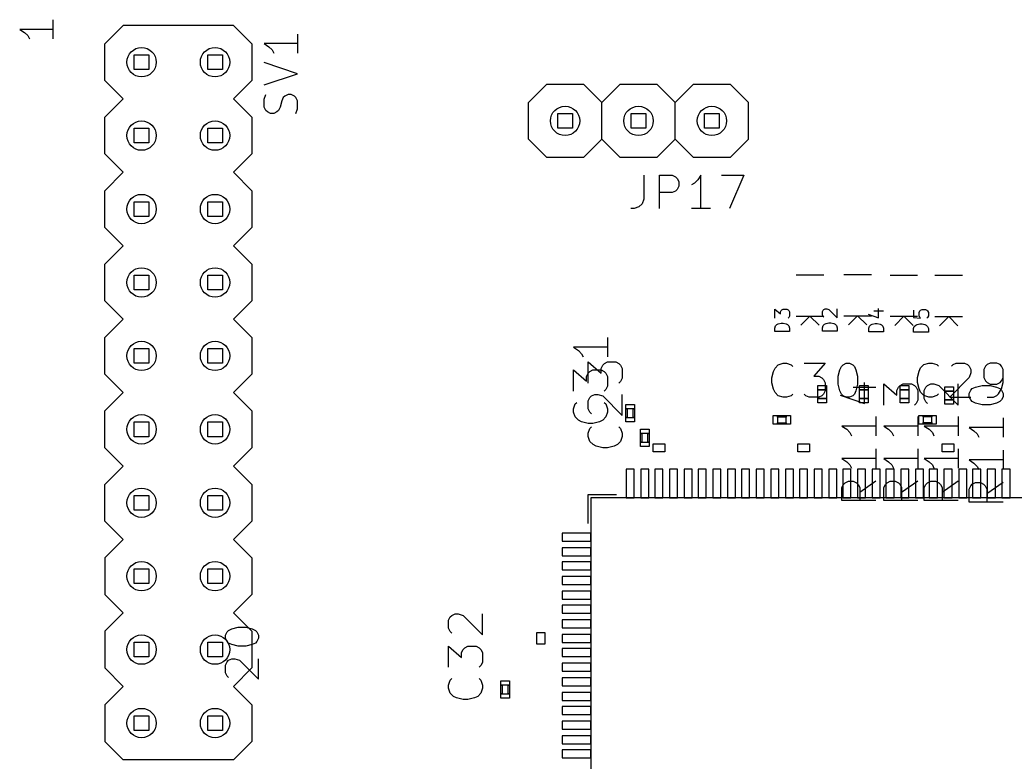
# Model space of a CAD drawing. Header units: millimetres. Extents: x -1 to 260, y -56 to 300.
# Drawn here: x 44.55 to 78.98, y 103.2 to 128.87 of the extents above; entities that cross this region are included whole.
import ezdxf

# ---------------------------------------------------------------- set-up
doc = ezdxf.new("R2010")
doc.units = ezdxf.units.MM
for name, color, linetype, true_color in [('Edge.Cuts', 254, 'CONTINUOUS', 0xd0d2cd), ('F.Fab', 9, 'CONTINUOUS', 0xafafaf), ('F.Silkscreen', 41, 'CONTINUOUS', 0xf2eda1)]:
    doc.layers.add(name, color=color, linetype=linetype, true_color=true_color)

msp = doc.modelspace()

# ---------------------------------------------------------------- linework, layer by layer
at = {"layer": 'Edge.Cuts'}
for centre in [(48.76, 127.41), (51.3, 127.41), (63.41, 125.38), (65.95, 125.38), (68.49, 125.38), (48.76, 124.87), (51.3, 124.87), (48.76, 122.33), (51.3, 122.33), (48.76, 119.79), (51.3, 119.79), (48.76, 117.25), (51.3, 117.25), (48.76, 114.71), (51.3, 114.71), (48.76, 112.17), (51.3, 112.17), (48.76, 109.63), (51.3, 109.63), (48.76, 107.09), (51.3, 107.09), (48.76, 104.55), (51.3, 104.55)]:
    msp.add_circle(centre, 0.508, dxfattribs=at)
at = {"layer": 'F.Fab', "linetype": 'CONTINUOUS'}
for p, q in [((48.506, 127.156), (48.506, 127.664)), ((48.506, 127.664), (49.014, 127.664)), ((49.014, 127.664), (49.014, 127.156)), ((51.046, 127.156), (51.046, 127.664)), ((51.046, 127.664), (51.554, 127.664)), ((51.554, 127.664), (51.554, 127.156)), ((49.014, 127.156), (48.506, 127.156)), ((51.554, 127.156), (51.046, 127.156)), ((63.156, 125.126), (63.156, 125.634)), ((63.156, 125.634), (63.664, 125.634)), ((63.664, 125.634), (63.664, 125.126)), ((65.696, 125.126), (65.696, 125.634)), ((65.696, 125.634), (66.204, 125.634)), ((66.204, 125.634), (66.204, 125.126)), ((68.236, 125.126), (68.236, 125.634)), ((68.236, 125.634), (68.744, 125.634)), ((68.744, 125.634), (68.744, 125.126)), ((48.506, 124.616), (48.506, 125.124)), ((48.506, 125.124), (49.014, 125.124)), ((49.014, 125.124), (49.014, 124.616)), ((51.046, 124.616), (51.046, 125.124)), ((51.046, 125.124), (51.554, 125.124)), ((51.554, 125.124), (51.554, 124.616)), ((63.664, 125.126), (63.156, 125.126)), ((66.204, 125.126), (65.696, 125.126)), ((68.744, 125.126), (68.236, 125.126)), ((49.014, 124.616), (48.506, 124.616)), ((51.554, 124.616), (51.046, 124.616)), ((48.506, 122.076), (48.506, 122.584)), ((48.506, 122.584), (49.014, 122.584)), ((49.014, 122.584), (49.014, 122.076)), ((51.046, 122.076), (51.046, 122.584)), ((51.046, 122.584), (51.554, 122.584)), ((51.554, 122.584), (51.554, 122.076)), ((49.014, 122.076), (48.506, 122.076)), ((51.554, 122.076), (51.046, 122.076)), ((48.506, 119.536), (48.506, 120.044)), ((48.506, 120.044), (49.014, 120.044)), ((49.014, 120.044), (49.014, 119.536)), ((51.046, 119.536), (51.046, 120.044)), ((51.046, 120.044), (51.554, 120.044)), ((51.554, 120.044), (51.554, 119.536)), ((49.014, 119.536), (48.506, 119.536)), ((51.554, 119.536), (51.046, 119.536)), ((71.40375, 118.62875), (71.88, 118.62875)), ((71.88, 118.62875), (71.5625, 118.31125)), ((71.88, 118.62875), (72.1975, 118.31125)), ((71.88, 118.62875), (72.35625, 118.62875)), ((73.05375, 118.63875), (73.53, 118.63875)), ((73.53, 118.63875), (73.2125, 118.32125)), ((73.53, 118.63875), (73.8475, 118.32125)), ((73.53, 118.63875), (74.00625, 118.63875)), ((74.65375, 118.61875), (75.13, 118.61875)), ((75.13, 118.61875), (74.8125, 118.30125)), ((75.13, 118.61875), (75.4475, 118.30125)), ((75.13, 118.61875), (75.60625, 118.61875)), ((76.20375, 118.60875), (76.68, 118.60875)), ((76.68, 118.60875), (76.3625, 118.29125)), ((76.68, 118.60875), (76.9975, 118.29125)), ((76.68, 118.60875), (77.15625, 118.60875)), ((48.506, 116.996), (48.506, 117.504)), ((48.506, 117.504), (49.014, 117.504)), ((49.014, 117.504), (49.014, 116.996)), ((51.046, 116.996), (51.046, 117.504)), ((51.046, 117.504), (51.554, 117.504)), ((51.554, 117.504), (51.554, 116.996)), ((49.014, 116.996), (48.506, 116.996)), ((51.554, 116.996), (51.046, 116.996)), ((72.15, 116.08), (72.15, 116.23)), ((72.15, 116.23), (72.45, 116.23)), ((72.45, 116.08), (72.15, 116.08)), ((72.45, 116.23), (72.45, 116.08)), ((73.6, 116.08), (73.6, 116.23)), ((73.6, 116.23), (73.9, 116.23)), ((73.9, 116.08), (73.6, 116.08)), ((73.9, 116.23), (73.9, 116.08)), ((75, 116.08), (75, 116.23)), ((75, 116.23), (75.3, 116.23)), ((75.3, 116.08), (75, 116.08)), ((75.3, 116.23), (75.3, 116.08)), ((76.55, 116.03), (76.55, 116.18)), ((76.55, 116.18), (76.85, 116.18)), ((76.85, 116.03), (76.55, 116.03)), ((76.85, 116.18), (76.85, 116.03)), ((72.15, 115.63), (72.15, 115.78)), ((72.15, 115.78), (72.45, 115.78)), ((72.45, 115.78), (72.45, 115.63)), ((73.6, 115.63), (73.6, 115.78)), ((73.6, 115.78), (73.9, 115.78)), ((73.9, 115.78), (73.9, 115.63)), ((75, 115.63), (75, 115.78)), ((75, 115.78), (75.3, 115.78)), ((75.3, 115.78), (75.3, 115.63)), ((76.55, 115.58), (76.55, 115.73)), ((76.55, 115.73), (76.85, 115.73)), ((76.85, 115.73), (76.85, 115.58)), ((65.513265, 115.414737), (65.513265, 115.564737)), ((65.513265, 115.564737), (65.813265, 115.564737)), ((65.513265, 115.114737), (65.513265, 115.414737)), ((65.513265, 115.414737), (65.563265, 115.414737)), ((65.813265, 115.414737), (65.513265, 115.414737)), ((65.563265, 115.414737), (65.563265, 115.114737)), ((65.763265, 115.114737), (65.763265, 115.414737)), ((65.763265, 115.414737), (65.813265, 115.414737)), ((65.813265, 115.564737), (65.813265, 115.414737)), ((65.813265, 115.414737), (65.813265, 115.114737)), ((72.45, 115.63), (72.15, 115.63)), ((73.9, 115.63), (73.6, 115.63)), ((75.3, 115.63), (75, 115.63)), ((76.85, 115.58), (76.55, 115.58)), ((65.563265, 115.114737), (65.513265, 115.114737)), ((65.513265, 114.964737), (65.513265, 115.114737)), ((65.513265, 115.114737), (65.813265, 115.114737)), ((65.813265, 115.114737), (65.763265, 115.114737)), ((65.813265, 115.114737), (65.813265, 114.964737)), ((70.609368, 114.884618), (70.609368, 115.184618)), ((70.609368, 115.184618), (70.759368, 115.184618)), ((70.759368, 115.184618), (70.759368, 114.884618)), ((70.759368, 115.134618), (70.759368, 115.184618)), ((70.759368, 115.184618), (71.059368, 115.184618)), ((71.059368, 115.134618), (70.759368, 115.134618)), ((71.059368, 115.184618), (71.059368, 115.134618)), ((71.059368, 114.884618), (71.059368, 115.184618)), ((71.059368, 115.184618), (71.209368, 115.184618)), ((71.209368, 115.184618), (71.209368, 114.884618)), ((75.648571, 114.892812), (75.648571, 115.192812)), ((75.648571, 115.192812), (75.798571, 115.192812)), ((75.798571, 115.192812), (75.798571, 114.892812)), ((75.798571, 115.142812), (75.798571, 115.192812)), ((75.798571, 115.192812), (76.098571, 115.192812)), ((76.098571, 115.142812), (75.798571, 115.142812)), ((76.098571, 115.192812), (76.098571, 115.142812)), ((76.098571, 114.892812), (76.098571, 115.192812)), ((76.098571, 115.192812), (76.248571, 115.192812)), ((76.248571, 115.192812), (76.248571, 114.892812)), ((48.506, 114.456), (48.506, 114.964)), ((48.506, 114.964), (49.014, 114.964)), ((49.014, 114.964), (49.014, 114.456)), ((51.046, 114.456), (51.046, 114.964)), ((51.046, 114.964), (51.554, 114.964)), ((51.554, 114.964), (51.554, 114.456)), ((65.813265, 114.964737), (65.513265, 114.964737)), ((66.02, 114.57), (66.02, 114.72)), ((66.02, 114.72), (66.32, 114.72)), ((66.32, 114.72), (66.32, 114.57)), ((70.759368, 114.884618), (70.609368, 114.884618)), ((70.759368, 114.884618), (70.759368, 114.934618)), ((70.759368, 114.934618), (71.059368, 114.934618)), ((71.059368, 114.884618), (70.759368, 114.884618)), ((71.059368, 114.934618), (71.059368, 114.884618)), ((71.209368, 114.884618), (71.059368, 114.884618)), ((75.798571, 114.892812), (75.648571, 114.892812)), ((75.798571, 114.892812), (75.798571, 114.942812)), ((75.798571, 114.942812), (76.098571, 114.942812)), ((76.098571, 114.892812), (75.798571, 114.892812)), ((76.098571, 114.942812), (76.098571, 114.892812)), ((76.248571, 114.892812), (76.098571, 114.892812)), ((49.014, 114.456), (48.506, 114.456)), ((51.554, 114.456), (51.046, 114.456)), ((66.02, 114.27), (66.02, 114.57)), ((66.02, 114.57), (66.07, 114.57)), ((66.32, 114.57), (66.02, 114.57)), ((66.07, 114.57), (66.07, 114.27)), ((66.27, 114.27), (66.27, 114.57)), ((66.27, 114.57), (66.32, 114.57)), ((66.32, 114.57), (66.32, 114.27)), ((66.07, 114.27), (66.02, 114.27)), ((66.02, 114.12), (66.02, 114.27)), ((66.02, 114.27), (66.32, 114.27)), ((66.32, 114.12), (66.02, 114.12)), ((66.32, 114.27), (66.27, 114.27)), ((66.32, 114.27), (66.32, 114.12)), ((65.52, 113.3298), (65.52, 112.3392)), ((65.7994, 113.3298), (65.52, 113.3298)), ((65.7994, 112.3392), (65.7994, 113.3298)), ((66.028, 113.3298), (66.028, 112.3392)), ((66.3074, 113.3298), (66.028, 113.3298)), ((66.3074, 112.3392), (66.3074, 113.3298)), ((66.5106, 113.3298), (66.5106, 112.3392)), ((66.79, 113.3298), (66.5106, 113.3298)), ((66.79, 112.3392), (66.79, 113.3298)), ((67.0186, 113.3298), (67.0186, 112.3392)), ((67.298, 113.3298), (67.0186, 113.3298)), ((67.298, 112.3392), (67.298, 113.3298)), ((67.5266, 113.3298), (67.5266, 112.3392)), ((67.806, 113.3298), (67.5266, 113.3298)), ((67.806, 112.3392), (67.806, 113.3298)), ((68.0092, 113.3298), (68.0092, 112.3392)), ((68.2886, 113.3298), (68.0092, 113.3298)), ((68.2886, 112.3392), (68.2886, 113.3298)), ((68.5172, 113.3298), (68.5172, 112.3392)), ((68.7966, 113.3298), (68.5172, 113.3298)), ((68.7966, 112.3392), (68.7966, 113.3298)), ((69.0252, 113.3298), (69.0252, 112.3392)), ((69.3046, 113.3298), (69.0252, 113.3298)), ((69.3046, 112.3392), (69.3046, 113.3298)), ((69.5078, 113.3298), (69.5078, 112.3392)), ((69.7872, 113.3298), (69.5078, 113.3298)), ((69.7872, 112.3392), (69.7872, 113.3298)), ((70.0158, 113.3298), (70.0158, 112.3392)), ((70.2952, 113.3298), (70.0158, 113.3298)), ((70.2952, 112.3392), (70.2952, 113.3298)), ((70.5238, 113.3298), (70.5238, 112.3392)), ((70.8032, 113.3298), (70.5238, 113.3298)), ((70.8032, 112.3392), (70.8032, 113.3298)), ((71.0318, 113.3298), (71.0318, 112.3392)), ((71.3112, 113.3298), (71.0318, 113.3298)), ((71.3112, 112.3392), (71.3112, 113.3298)), ((71.5144, 113.3298), (71.5144, 112.3392)), ((71.7938, 113.3298), (71.5144, 113.3298)), ((71.7938, 112.3392), (71.7938, 113.3298)), ((72.0224, 113.3298), (72.0224, 112.3392)), ((72.3018, 113.3298), (72.0224, 113.3298)), ((72.3018, 112.3392), (72.3018, 113.3298)), ((72.5304, 113.3298), (72.5304, 112.3392)), ((72.8098, 113.3298), (72.5304, 113.3298)), ((72.8098, 112.3392), (72.8098, 113.3298)), ((73.013, 113.3298), (73.013, 112.3392)), ((73.2924, 113.3298), (73.013, 113.3298)), ((73.2924, 112.3392), (73.2924, 113.3298)), ((73.521, 113.3298), (73.521, 112.3392)), ((73.8004, 113.3298), (73.521, 113.3298)), ((73.8004, 112.3392), (73.8004, 113.3298)), ((74.029, 113.3298), (74.029, 112.3392)), ((74.3084, 113.3298), (74.029, 113.3298)), ((74.3084, 112.3392), (74.3084, 113.3298)), ((74.5116, 113.3298), (74.5116, 112.3392)), ((74.791, 113.3298), (74.5116, 113.3298)), ((74.791, 112.3392), (74.791, 113.3298)), ((75.0196, 113.3298), (75.0196, 112.3392)), ((75.299, 113.3298), (75.0196, 113.3298)), ((75.299, 112.3392), (75.299, 113.3298)), ((75.5276, 113.3298), (75.5276, 112.3392)), ((75.807, 113.3298), (75.5276, 113.3298)), ((75.807, 112.3392), (75.807, 113.3298)), ((76.0102, 113.3298), (76.0102, 112.3392)), ((76.2896, 113.3298), (76.0102, 113.3298)), ((76.2896, 112.3392), (76.2896, 113.3298)), ((76.5182, 113.3298), (76.5182, 112.3392)), ((76.7976, 113.3298), (76.5182, 113.3298)), ((76.7976, 112.3392), (76.7976, 113.3298)), ((77.0262, 113.3298), (77.0262, 112.3392)), ((77.3056, 113.3298), (77.0262, 113.3298)), ((77.3056, 112.3392), (77.3056, 113.3298)), ((77.5088, 113.3298), (77.5088, 112.3392)), ((77.7882, 113.3298), (77.5088, 113.3298)), ((77.7882, 112.3392), (77.7882, 113.3298)), ((78.0168, 113.3298), (78.0168, 112.3392)), ((78.2962, 113.3298), (78.0168, 113.3298)), ((78.2962, 112.3392), (78.2962, 113.3298)), ((78.5248, 113.3298), (78.5248, 112.3392)), ((78.8042, 113.3298), (78.5248, 113.3298)), ((78.8042, 112.3392), (78.8042, 113.3298)), ((48.506, 111.916), (48.506, 112.424)), ((48.506, 112.424), (49.014, 112.424)), ((49.014, 112.424), (49.014, 111.916)), ((51.046, 111.916), (51.046, 112.424)), ((51.046, 112.424), (51.554, 112.424)), ((51.554, 112.424), (51.554, 111.916)), ((64.3008, 112.3392), (64.3008, 92.1208)), ((84.5192, 112.3392), (64.3008, 112.3392)), ((65.52, 112.3392), (65.7994, 112.3392)), ((66.028, 112.3392), (66.3074, 112.3392)), ((66.5106, 112.3392), (66.79, 112.3392)), ((67.0186, 112.3392), (67.298, 112.3392)), ((67.5266, 112.3392), (67.806, 112.3392)), ((68.0092, 112.3392), (68.2886, 112.3392)), ((68.5172, 112.3392), (68.7966, 112.3392)), ((69.0252, 112.3392), (69.3046, 112.3392)), ((69.5078, 112.3392), (69.7872, 112.3392)), ((70.0158, 112.3392), (70.2952, 112.3392)), ((70.5238, 112.3392), (70.8032, 112.3392)), ((71.0318, 112.3392), (71.3112, 112.3392)), ((71.5144, 112.3392), (71.7938, 112.3392)), ((72.0224, 112.3392), (72.3018, 112.3392)), ((72.5304, 112.3392), (72.8098, 112.3392)), ((73.013, 112.3392), (73.2924, 112.3392)), ((73.521, 112.3392), (73.8004, 112.3392)), ((74.029, 112.3392), (74.3084, 112.3392)), ((74.5116, 112.3392), (74.791, 112.3392)), ((75.0196, 112.3392), (75.299, 112.3392)), ((75.5276, 112.3392), (75.807, 112.3392)), ((76.0102, 112.3392), (76.2896, 112.3392)), ((76.5182, 112.3392), (76.7976, 112.3392)), ((77.0262, 112.3392), (77.3056, 112.3392)), ((77.5088, 112.3392), (77.7882, 112.3392)), ((78.0168, 112.3392), (78.2962, 112.3392)), ((78.5248, 112.3392), (78.8042, 112.3392)), ((49.014, 111.916), (48.506, 111.916)), ((51.554, 111.916), (51.046, 111.916)), ((63.3102, 111.12), (63.3102, 110.8406)), ((64.3008, 111.12), (63.3102, 111.12)), ((64.3008, 110.8406), (64.3008, 111.12)), ((63.3102, 110.8406), (64.3008, 110.8406)), ((63.3102, 110.612), (63.3102, 110.3326)), ((64.3008, 110.612), (63.3102, 110.612)), ((64.3008, 110.3326), (64.3008, 110.612)), ((63.3102, 110.3326), (64.3008, 110.3326)), ((48.506, 109.376), (48.506, 109.884)), ((48.506, 109.884), (49.014, 109.884)), ((49.014, 109.884), (49.014, 109.376)), ((51.046, 109.376), (51.046, 109.884)), ((51.046, 109.884), (51.554, 109.884)), ((51.554, 109.884), (51.554, 109.376)), ((63.3102, 110.1294), (63.3102, 109.85)), ((64.3008, 110.1294), (63.3102, 110.1294)), ((63.3102, 109.85), (64.3008, 109.85)), ((64.3008, 109.85), (64.3008, 110.1294)), ((63.3102, 109.6214), (63.3102, 109.342)), ((64.3008, 109.6214), (63.3102, 109.6214)), ((64.3008, 109.342), (64.3008, 109.6214)), ((49.014, 109.376), (48.506, 109.376)), ((51.554, 109.376), (51.046, 109.376)), ((63.3102, 109.342), (64.3008, 109.342)), ((63.3102, 109.1134), (63.3102, 108.834)), ((64.3008, 109.1134), (63.3102, 109.1134)), ((63.3102, 108.834), (64.3008, 108.834)), ((64.3008, 108.834), (64.3008, 109.1134)), ((63.3102, 108.6308), (63.3102, 108.3514)), ((64.3008, 108.6308), (63.3102, 108.6308)), ((64.3008, 108.3514), (64.3008, 108.6308)), ((63.3102, 108.3514), (64.3008, 108.3514)), ((63.3102, 108.1228), (63.3102, 107.8434)), ((64.3008, 108.1228), (63.3102, 108.1228)), ((64.3008, 107.8434), (64.3008, 108.1228)), ((63.3102, 107.8434), (64.3008, 107.8434)), ((63.3102, 107.6148), (63.3102, 107.3354)), ((64.3008, 107.6148), (63.3102, 107.6148)), ((64.3008, 107.3354), (64.3008, 107.6148)), ((48.506, 106.836), (48.506, 107.344)), ((48.506, 107.344), (49.014, 107.344)), ((49.014, 107.344), (49.014, 106.836)), ((51.046, 106.836), (51.046, 107.344)), ((51.046, 107.344), (51.554, 107.344)), ((51.554, 107.344), (51.554, 106.836)), ((63.3102, 107.3354), (64.3008, 107.3354)), ((63.3102, 107.1322), (63.3102, 106.8528)), ((64.3008, 107.1322), (63.3102, 107.1322)), ((64.3008, 106.8528), (64.3008, 107.1322)), ((49.014, 106.836), (48.506, 106.836)), ((51.554, 106.836), (51.046, 106.836)), ((63.3102, 106.8528), (64.3008, 106.8528)), ((63.3102, 106.6242), (63.3102, 106.3448)), ((64.3008, 106.6242), (63.3102, 106.6242)), ((64.3008, 106.3448), (64.3008, 106.6242)), ((63.3102, 106.3448), (64.3008, 106.3448)), ((63.3102, 106.1162), (63.3102, 105.8368)), ((64.3008, 106.1162), (63.3102, 106.1162)), ((64.3008, 105.8368), (64.3008, 106.1162)), ((61.188821, 105.861028), (61.188821, 106.011028)), ((61.188821, 106.011028), (61.488821, 106.011028)), ((61.188821, 105.561028), (61.188821, 105.861028)), ((61.188821, 105.861028), (61.238821, 105.861028)), ((61.488821, 105.861028), (61.188821, 105.861028)), ((61.238821, 105.861028), (61.238821, 105.561028)), ((61.438821, 105.561028), (61.438821, 105.861028)), ((61.438821, 105.861028), (61.488821, 105.861028)), ((61.488821, 106.011028), (61.488821, 105.861028)), ((61.488821, 105.861028), (61.488821, 105.561028)), ((63.3102, 105.8368), (64.3008, 105.8368)), ((61.238821, 105.561028), (61.188821, 105.561028)), ((61.188821, 105.411028), (61.188821, 105.561028)), ((61.188821, 105.561028), (61.488821, 105.561028)), ((61.488821, 105.411028), (61.188821, 105.411028)), ((61.488821, 105.561028), (61.438821, 105.561028)), ((61.488821, 105.561028), (61.488821, 105.411028)), ((63.3102, 105.6082), (63.3102, 105.3288)), ((64.3008, 105.6082), (63.3102, 105.6082)), ((64.3008, 105.3288), (64.3008, 105.6082)), ((63.3102, 105.3288), (64.3008, 105.3288)), ((63.3102, 105.1256), (63.3102, 104.8462)), ((64.3008, 105.1256), (63.3102, 105.1256)), ((64.3008, 104.8462), (64.3008, 105.1256)), ((48.506, 104.296), (48.506, 104.804)), ((48.506, 104.804), (49.014, 104.804)), ((49.014, 104.804), (49.014, 104.296)), ((51.046, 104.296), (51.046, 104.804)), ((51.046, 104.804), (51.554, 104.804)), ((51.554, 104.804), (51.554, 104.296)), ((63.3102, 104.8462), (64.3008, 104.8462)), ((63.3102, 104.6176), (63.3102, 104.3382)), ((64.3008, 104.6176), (63.3102, 104.6176)), ((63.3102, 104.3382), (64.3008, 104.3382)), ((64.3008, 104.3382), (64.3008, 104.6176)), ((49.014, 104.296), (48.506, 104.296)), ((51.554, 104.296), (51.046, 104.296)), ((63.3102, 104.1096), (63.3102, 103.8302)), ((64.3008, 104.1096), (63.3102, 104.1096)), ((64.3008, 103.8302), (64.3008, 104.1096)), ((63.3102, 103.8302), (64.3008, 103.8302)), ((63.3102, 103.627), (63.3102, 103.3476)), ((64.3008, 103.627), (63.3102, 103.627)), ((63.3102, 103.3476), (64.3008, 103.3476)), ((64.3008, 103.3476), (64.3008, 103.627))]:
    msp.add_line(p, q, dxfattribs=at)
at = {"layer": 'F.Fab'}
for centre in [(48.76, 127.41), (51.3, 127.41), (63.41, 125.38), (65.95, 125.38), (68.49, 125.38), (48.76, 124.87), (51.3, 124.87), (48.76, 122.33), (51.3, 122.33), (48.76, 119.79), (51.3, 119.79), (48.76, 117.25), (51.3, 117.25), (48.76, 114.71), (51.3, 114.71), (48.76, 112.17), (51.3, 112.17), (48.76, 109.63), (51.3, 109.63), (48.76, 107.09), (51.3, 107.09), (48.76, 104.55), (51.3, 104.55)]:
    msp.add_circle(centre, 0.508, dxfattribs=at)
at = {"layer": 'F.Silkscreen', "linetype": 'CONTINUOUS'}
for p, q in [((45.692514, 128.872409), (45.692514, 128.219266)), ((45.692514, 128.545837), (44.549514, 128.545837)), ((44.549514, 128.545837), (44.7128, 128.43698)), ((44.7128, 128.43698), (44.821657, 128.328123)), ((48.125, 128.68), (47.49, 128.045)), ((51.935, 128.68), (48.125, 128.68)), ((52.57, 128.045), (51.935, 128.68)), ((44.821657, 128.328123), (44.876086, 128.219266)), ((54.155789, 128.384669), (54.155789, 127.724269)), ((47.49, 126.775), (47.49, 128.045)), ((52.57, 128.045), (52.57, 126.775)), ((54.155789, 128.054469), (53.000089, 128.054469)), ((53.000089, 128.054469), (53.165189, 127.944402)), ((53.165189, 127.944402), (53.275256, 127.834336)), ((53.275256, 127.834336), (53.330289, 127.724269)), ((54.155789, 127.008836), (53.000089, 127.394069)), ((48.125, 126.14), (47.49, 126.775)), ((52.57, 126.775), (51.935, 126.14)), ((53.000089, 126.623602), (54.155789, 127.008836)), ((62.14, 126.015), (62.775, 126.65)), ((62.775, 126.65), (64.045, 126.65)), ((64.045, 126.65), (64.68, 126.015)), ((64.68, 126.015), (65.315, 126.65)), ((65.315, 126.65), (66.585, 126.65)), ((66.585, 126.65), (67.22, 126.015)), ((67.22, 126.015), (67.855, 126.65)), ((67.855, 126.65), (69.125, 126.65)), ((69.76, 126.015), (69.125, 126.65)), ((47.49, 125.505), (48.125, 126.14)), ((51.935, 126.14), (52.57, 125.505)), ((53.000089, 126.128302), (53.055122, 126.293402)), ((53.000089, 125.853135), (53.000089, 126.128302)), ((53.605456, 126.073269), (53.550422, 125.853135)), ((53.660489, 126.183335), (53.605456, 126.073269)), ((53.715522, 126.238369), (53.660489, 126.183335)), ((53.825589, 126.293402), (53.715522, 126.238369)), ((53.935656, 126.293402), (53.825589, 126.293402)), ((54.045722, 126.238369), (53.935656, 126.293402)), ((54.100756, 126.183335), (54.045722, 126.238369)), ((54.155789, 126.073269), (54.100756, 126.183335)), ((54.155789, 125.798102), (54.155789, 126.073269)), ((62.14, 124.745), (62.14, 126.015)), ((64.68, 124.745), (64.68, 126.015)), ((67.22, 124.745), (67.22, 126.015)), ((69.76, 124.745), (69.76, 126.015)), ((53.055122, 125.743069), (53.000089, 125.853135)), ((53.110156, 125.688035), (53.055122, 125.743069)), ((53.220222, 125.633002), (53.110156, 125.688035)), ((53.440356, 125.688035), (53.330289, 125.633002)), ((53.495389, 125.743069), (53.440356, 125.688035)), ((53.550422, 125.853135), (53.495389, 125.743069)), ((54.100756, 125.633002), (54.155789, 125.798102)), ((47.49, 124.235), (47.49, 125.505)), ((52.57, 125.505), (52.57, 124.235)), ((53.330289, 125.633002), (53.220222, 125.633002)), ((62.775, 124.11), (62.14, 124.745)), ((64.68, 124.745), (64.045, 124.11)), ((65.315, 124.11), (64.68, 124.745)), ((67.22, 124.745), (66.585, 124.11)), ((67.855, 124.11), (67.22, 124.745)), ((69.125, 124.11), (69.76, 124.745)), ((48.125, 123.6), (47.49, 124.235)), ((52.57, 124.235), (51.935, 123.6)), ((64.045, 124.11), (62.775, 124.11)), ((66.585, 124.11), (65.315, 124.11)), ((69.125, 124.11), (67.855, 124.11)), ((47.49, 122.965), (48.125, 123.6)), ((51.935, 123.6), (52.57, 122.965)), ((66.128802, 123.50211), (66.128802, 122.67661)), ((66.679135, 122.34641), (66.679135, 123.50211)), ((66.679135, 123.50211), (67.119402, 123.50211)), ((67.119402, 123.50211), (67.229469, 123.447077)), ((67.229469, 123.447077), (67.284502, 123.392044)), ((67.284502, 123.392044), (67.339535, 123.281977)), ((67.339535, 123.281977), (67.339535, 123.116877)), ((67.999935, 123.33701), (67.889869, 123.226944)), ((68.110002, 123.50211), (67.999935, 123.33701)), ((68.110002, 122.34641), (68.110002, 123.50211)), ((68.825436, 123.50211), (69.595902, 123.50211)), ((69.595902, 123.50211), (69.100602, 122.34641)), ((47.49, 121.695), (47.49, 122.965)), ((52.57, 122.965), (52.57, 121.695)), ((67.229469, 122.951777), (67.119402, 122.896744)), ((67.284502, 123.00681), (67.229469, 122.951777)), ((67.339535, 123.116877), (67.284502, 123.00681)), ((67.889869, 123.226944), (67.779802, 123.17191)), ((66.128802, 122.67661), (66.073769, 122.51151)), ((67.119402, 122.896744), (66.679135, 122.896744)), ((65.798602, 122.34641), (65.688536, 122.34641)), ((65.963702, 122.401444), (65.798602, 122.34641)), ((66.073769, 122.51151), (65.963702, 122.401444)), ((68.440202, 122.34641), (67.779802, 122.34641)), ((48.125, 121.06), (47.49, 121.695)), ((52.57, 121.695), (51.935, 121.06)), ((48.125, 121.06), (47.49, 120.425)), ((52.57, 120.425), (51.935, 121.06)), ((47.49, 119.155), (47.49, 120.425)), ((52.57, 120.425), (52.57, 119.155)), ((71.40375, 120.0575), (72.35625, 120.0575)), ((73.05375, 120.0675), (74.00625, 120.0675)), ((74.65375, 120.0475), (75.60625, 120.0475)), ((76.20375, 120.0375), (77.15625, 120.0375)), ((48.125, 118.52), (47.49, 119.155)), ((52.57, 119.155), (51.935, 118.52)), ((70.665198, 118.555344), (70.665198, 118.872336)), ((70.665198, 118.872336), (70.86027, 118.701648)), ((70.86027, 118.7748), (70.884654, 118.823568)), ((70.884654, 118.823568), (70.909038, 118.847952)), ((70.909038, 118.847952), (70.957806, 118.872336)), ((70.957806, 118.872336), (71.079726, 118.872336)), ((71.079726, 118.872336), (71.128494, 118.847952)), ((71.128494, 118.847952), (71.152878, 118.823568)), ((71.152878, 118.823568), (71.177262, 118.7748)), ((72.315198, 118.7848), (72.339582, 118.833568)), ((72.315198, 118.66288), (72.315198, 118.7848)), ((72.339582, 118.833568), (72.363966, 118.857952)), ((72.363966, 118.857952), (72.412734, 118.882336)), ((72.412734, 118.882336), (72.461502, 118.882336)), ((72.461502, 118.882336), (72.534654, 118.857952)), ((72.534654, 118.857952), (72.827262, 118.565344)), ((72.827262, 118.565344), (72.827262, 118.882336)), ((74.085886, 118.813568), (74.427262, 118.813568)), ((74.256574, 118.569728), (74.256574, 118.88672)), ((75.465198, 118.827952), (75.465198, 118.584112)), ((75.66027, 118.7548), (75.684654, 118.803568)), ((75.684654, 118.803568), (75.709038, 118.827952)), ((75.709038, 118.827952), (75.757806, 118.852336)), ((75.757806, 118.852336), (75.879726, 118.852336)), ((75.879726, 118.852336), (75.928494, 118.827952)), ((75.928494, 118.827952), (75.952878, 118.803568)), ((75.952878, 118.803568), (75.977262, 118.7548)), ((47.49, 117.885), (48.125, 118.52)), ((51.935, 118.52), (52.57, 117.885)), ((70.86027, 118.701648), (70.86027, 118.7748)), ((71.152878, 118.579728), (71.128494, 118.555344)), ((71.177262, 118.628496), (71.152878, 118.579728)), ((71.177262, 118.7748), (71.177262, 118.628496)), ((72.339582, 118.614112), (72.315198, 118.66288)), ((72.363966, 118.589728), (72.339582, 118.614112)), ((73.890814, 118.691648), (74.256574, 118.569728)), ((75.465198, 118.584112), (75.709038, 118.559728)), ((75.66027, 118.63288), (75.66027, 118.7548)), ((75.684654, 118.584112), (75.66027, 118.63288)), ((75.709038, 118.559728), (75.684654, 118.584112)), ((75.952878, 118.584112), (75.928494, 118.559728)), ((75.977262, 118.63288), (75.952878, 118.584112)), ((75.977262, 118.7548), (75.977262, 118.63288)), ((70.665198, 118.213968), (70.689582, 118.28712)), ((70.665198, 118.092048), (70.665198, 118.213968)), ((71.177262, 118.092048), (70.665198, 118.092048)), ((70.689582, 118.28712), (70.73835, 118.335888)), ((70.73835, 118.335888), (70.787118, 118.360272)), ((70.787118, 118.360272), (70.884654, 118.384656)), ((70.884654, 118.384656), (70.957806, 118.384656)), ((70.957806, 118.384656), (71.055342, 118.360272)), ((71.055342, 118.360272), (71.10411, 118.335888)), ((71.10411, 118.335888), (71.152878, 118.28712)), ((71.152878, 118.28712), (71.177262, 118.213968)), ((71.177262, 118.213968), (71.177262, 118.092048)), ((72.315198, 118.223968), (72.339582, 118.29712)), ((72.315198, 118.102048), (72.315198, 118.223968)), ((72.827262, 118.102048), (72.315198, 118.102048)), ((72.339582, 118.29712), (72.38835, 118.345888)), ((72.38835, 118.345888), (72.437118, 118.370272)), ((72.437118, 118.370272), (72.534654, 118.394656)), ((72.534654, 118.394656), (72.607806, 118.394656)), ((72.607806, 118.394656), (72.705342, 118.370272)), ((72.705342, 118.370272), (72.75411, 118.345888)), ((72.75411, 118.345888), (72.802878, 118.29712)), ((72.802878, 118.29712), (72.827262, 118.223968)), ((72.827262, 118.223968), (72.827262, 118.102048)), ((73.915198, 118.203968), (73.939582, 118.27712)), ((73.915198, 118.082048), (73.915198, 118.203968)), ((73.939582, 118.27712), (73.98835, 118.325888)), ((73.98835, 118.325888), (74.037118, 118.350272)), ((74.037118, 118.350272), (74.134654, 118.374656)), ((74.134654, 118.374656), (74.207806, 118.374656)), ((74.207806, 118.374656), (74.305342, 118.350272)), ((74.305342, 118.350272), (74.35411, 118.325888)), ((74.35411, 118.325888), (74.402878, 118.27712)), ((74.402878, 118.27712), (74.427262, 118.203968)), ((74.427262, 118.203968), (74.427262, 118.082048)), ((75.465198, 118.193968), (75.489582, 118.26712)), ((75.465198, 118.072048), (75.465198, 118.193968)), ((75.489582, 118.26712), (75.53835, 118.315888)), ((75.53835, 118.315888), (75.587118, 118.340272)), ((75.587118, 118.340272), (75.684654, 118.364656)), ((75.684654, 118.364656), (75.757806, 118.364656)), ((75.757806, 118.364656), (75.855342, 118.340272)), ((75.855342, 118.340272), (75.90411, 118.315888)), ((75.90411, 118.315888), (75.952878, 118.26712)), ((75.952878, 118.26712), (75.977262, 118.193968)), ((75.977262, 118.193968), (75.977262, 118.072048)), ((47.49, 116.615), (47.49, 117.885)), ((52.57, 117.885), (52.57, 116.615)), ((64.87942, 117.884664), (64.87942, 117.212362)), ((74.427262, 118.082048), (73.915198, 118.082048)), ((75.977262, 118.072048), (75.465198, 118.072048)), ((64.87942, 117.548513), (63.702892, 117.548513)), ((63.702892, 117.548513), (63.870967, 117.436463)), ((63.870967, 117.436463), (63.983017, 117.324412)), ((63.983017, 117.324412), (64.039043, 117.212362)), ((63.702892, 116.035834), (63.702892, 116.764161)), ((63.702892, 116.764161), (64.151093, 116.371985)), ((64.209627, 116.3116), (64.209627, 117.039927)), ((64.209627, 117.039927), (64.657828, 116.647751)), ((64.263143, 116.708136), (64.375193, 116.764161)), ((64.375193, 116.764161), (64.655319, 116.764161)), ((64.655319, 116.764161), (64.767369, 116.708136)), ((64.657828, 116.815826), (64.713853, 116.927877)), ((64.657828, 116.647751), (64.657828, 116.815826)), ((64.713853, 116.927877), (64.769878, 116.983902)), ((64.769878, 116.983902), (64.881928, 117.039927)), ((64.881928, 117.039927), (65.162054, 117.039927)), ((65.162054, 117.039927), (65.274104, 116.983902)), ((65.274104, 116.983902), (65.33013, 116.927877)), ((65.33013, 116.927877), (65.386155, 116.815826)), ((65.386155, 116.815826), (65.386155, 116.479675)), ((70.559962, 116.490764), (70.615987, 116.714865)), ((70.615987, 116.714865), (70.672012, 116.826915)), ((70.672012, 116.826915), (70.784063, 116.938965)), ((70.784063, 116.938965), (70.952138, 116.99499)), ((70.952138, 116.99499), (71.064188, 116.99499)), ((71.064188, 116.99499), (71.232264, 116.938965)), ((71.232264, 116.938965), (71.288289, 116.88294)), ((71.680465, 116.99499), (72.408792, 116.99499)), ((72.408792, 116.99499), (72.016616, 116.546789)), ((72.856993, 116.546789), (72.913018, 116.77089)), ((72.913018, 116.77089), (72.969043, 116.88294)), ((72.969043, 116.88294), (73.025069, 116.938965)), ((73.025069, 116.938965), (73.137119, 116.99499)), ((73.137119, 116.99499), (73.249169, 116.99499)), ((73.249169, 116.99499), (73.361219, 116.938965)), ((73.361219, 116.938965), (73.417245, 116.88294)), ((73.417245, 116.88294), (73.47327, 116.77089)), ((73.47327, 116.77089), (73.529295, 116.546789)), ((75.599165, 116.498958), (75.65519, 116.723059)), ((75.65519, 116.723059), (75.711215, 116.835109)), ((75.711215, 116.835109), (75.823266, 116.947159)), ((75.823266, 116.947159), (75.991341, 117.003184)), ((75.991341, 117.003184), (76.103391, 117.003184)), ((76.103391, 117.003184), (76.271467, 116.947159)), ((76.271467, 116.947159), (76.327492, 116.891134)), ((76.775693, 116.891134), (76.831718, 116.947159)), ((76.831718, 116.947159), (76.943769, 117.003184)), ((76.943769, 117.003184), (77.223894, 117.003184)), ((77.223894, 117.003184), (77.335945, 116.947159)), ((77.335945, 116.947159), (77.39197, 116.891134)), ((77.39197, 116.891134), (77.447995, 116.779084)), ((77.447995, 116.779084), (77.447995, 116.667034)), ((77.952221, 116.891134), (77.896196, 116.779084)), ((77.896196, 116.779084), (77.896196, 116.498958)), ((78.008246, 116.947159), (77.952221, 116.891134)), ((78.120297, 117.003184), (78.008246, 116.947159)), ((78.344397, 117.003184), (78.120297, 117.003184)), ((78.456448, 116.947159), (78.344397, 117.003184)), ((78.512473, 116.891134), (78.456448, 116.947159)), ((78.568498, 116.779084), (78.512473, 116.891134)), ((78.568498, 116.330883), (78.568498, 116.779084)), ((48.125, 115.98), (47.49, 116.615)), ((52.57, 116.615), (51.935, 115.98)), ((64.151093, 116.54006), (64.207118, 116.652111)), ((64.151093, 116.371985), (64.151093, 116.54006)), ((64.207118, 116.652111), (64.263143, 116.708136)), ((64.767369, 116.708136), (64.823395, 116.652111)), ((64.823395, 116.652111), (64.87942, 116.54006)), ((64.87942, 116.54006), (64.87942, 116.203909)), ((65.386155, 116.479675), (65.33013, 116.367625)), ((70.559962, 116.322689), (70.559962, 116.490764)), ((72.016616, 116.546789), (72.184691, 116.546789)), ((72.184691, 116.546789), (72.296742, 116.490764)), ((72.296742, 116.490764), (72.352767, 116.434739)), ((72.352767, 116.434739), (72.408792, 116.322689)), ((72.856993, 116.266664), (72.856993, 116.546789)), ((73.529295, 116.546789), (73.529295, 116.266664)), ((75.599165, 116.330883), (75.599165, 116.498958)), ((77.39197, 116.498958), (76.719668, 115.826656)), ((77.447995, 116.667034), (77.39197, 116.498958)), ((77.896196, 116.498958), (77.952221, 116.386908)), ((77.952221, 116.386908), (78.008246, 116.330883)), ((78.456448, 116.330883), (78.512473, 116.386908)), ((78.512473, 116.386908), (78.568498, 116.498958)), ((64.823395, 116.091859), (64.767369, 116.035834)), ((64.87942, 116.203909), (64.823395, 116.091859)), ((65.33013, 116.367625), (65.274104, 116.3116)), ((70.615987, 116.098588), (70.559962, 116.322689)), ((70.672012, 115.986538), (70.615987, 116.098588)), ((72.15, 115.78), (72.15, 116.08)), ((72.15, 116.08), (72.45, 116.08)), ((72.408792, 116.042563), (72.352767, 115.930513)), ((72.408792, 116.322689), (72.408792, 116.042563)), ((72.45, 116.08), (72.45, 115.78)), ((72.913018, 116.042563), (72.856993, 116.266664)), ((72.969043, 115.930513), (72.913018, 116.042563)), ((73.37834, 116.167355), (74.162692, 116.167355)), ((73.47327, 116.042563), (73.417245, 115.930513)), ((73.529295, 116.266664), (73.47327, 116.042563)), ((73.6, 115.78), (73.6, 116.08)), ((73.6, 116.08), (73.9, 116.08)), ((73.770516, 115.607103), (73.770516, 116.33543)), ((73.9, 116.08), (73.9, 115.78)), ((74.436164, 115.551078), (74.436164, 116.279405)), ((74.436164, 116.279405), (74.884365, 115.887229)), ((74.884365, 116.055304), (74.94039, 116.167355)), ((74.884365, 115.887229), (74.884365, 116.055304)), ((74.94039, 116.167355), (74.996415, 116.22338)), ((74.996415, 116.22338), (75.108465, 116.279405)), ((75, 115.78), (75, 116.08)), ((75, 116.08), (75.3, 116.08)), ((75.108465, 116.279405), (75.388591, 116.279405)), ((75.3, 116.08), (75.3, 115.78)), ((75.388591, 116.279405), (75.500641, 116.22338)), ((75.500641, 116.22338), (75.556667, 116.167355)), ((75.556667, 116.167355), (75.612692, 116.055304)), ((75.65519, 116.106782), (75.599165, 116.330883)), ((75.612692, 116.055304), (75.612692, 115.719153)), ((75.711215, 115.994732), (75.65519, 116.106782)), ((75.836164, 116.055304), (75.892189, 116.167355)), ((75.836164, 115.775179), (75.836164, 116.055304)), ((75.892189, 116.167355), (75.948214, 116.22338)), ((75.948214, 116.22338), (76.060264, 116.279405)), ((76.060264, 116.279405), (76.172315, 116.279405)), ((76.172315, 116.279405), (76.34039, 116.22338)), ((76.34039, 116.22338), (77.012692, 115.551078)), ((76.55, 115.73), (76.55, 116.03)), ((76.55, 116.03), (76.85, 116.03)), ((76.85, 116.03), (76.85, 115.73)), ((77.012692, 115.551078), (77.012692, 116.279405)), ((77.386164, 115.949279), (77.442189, 116.061329)), ((77.442189, 116.061329), (77.498214, 116.117355)), ((77.498214, 116.117355), (77.610264, 116.17338)), ((77.610264, 116.17338), (77.834365, 116.229405)), ((77.834365, 116.229405), (78.114491, 116.229405)), ((78.008246, 116.330883), (78.120297, 116.274858)), ((78.114491, 116.229405), (78.338591, 116.17338)), ((78.120297, 116.274858), (78.344397, 116.274858)), ((78.338591, 116.17338), (78.450641, 116.117355)), ((78.344397, 116.274858), (78.456448, 116.330883)), ((78.400422, 115.938707), (78.512473, 116.106782)), ((78.450641, 116.117355), (78.506667, 116.061329)), ((78.506667, 116.061329), (78.562692, 115.949279)), ((78.512473, 116.106782), (78.568498, 116.330883)), ((47.49, 115.345), (48.125, 115.98)), ((51.935, 115.98), (52.57, 115.345)), ((64.209627, 115.695323), (64.265652, 115.807374)), ((64.209627, 115.415198), (64.209627, 115.695323)), ((64.265652, 115.807374), (64.321677, 115.863399)), ((64.321677, 115.863399), (64.433727, 115.919424)), ((64.433727, 115.919424), (64.545778, 115.919424)), ((64.545778, 115.919424), (64.713853, 115.863399)), ((64.713853, 115.863399), (65.386155, 115.191097)), ((65.386155, 115.191097), (65.386155, 115.919424)), ((70.784063, 115.874488), (70.672012, 115.986538)), ((70.952138, 115.818462), (70.784063, 115.874488)), ((71.064188, 115.818462), (70.952138, 115.818462)), ((71.232264, 115.874488), (71.064188, 115.818462)), ((71.288289, 115.930513), (71.232264, 115.874488)), ((71.73649, 115.874488), (71.680465, 115.930513)), ((71.84854, 115.818462), (71.73649, 115.874488)), ((72.184691, 115.818462), (71.84854, 115.818462)), ((72.45, 115.78), (72.15, 115.78)), ((72.296742, 115.874488), (72.184691, 115.818462)), ((72.352767, 115.930513), (72.296742, 115.874488)), ((72.930139, 115.887229), (73.770516, 115.607103)), ((73.025069, 115.874488), (72.969043, 115.930513)), ((73.137119, 115.818462), (73.025069, 115.874488)), ((73.249169, 115.818462), (73.137119, 115.818462)), ((73.361219, 115.874488), (73.249169, 115.818462)), ((73.417245, 115.930513), (73.361219, 115.874488)), ((73.9, 115.78), (73.6, 115.78)), ((75.3, 115.78), (75, 115.78)), ((75.612692, 115.719153), (75.556667, 115.607103)), ((75.823266, 115.882682), (75.711215, 115.994732)), ((75.991341, 115.826656), (75.823266, 115.882682)), ((75.892189, 115.663128), (75.836164, 115.775179)), ((76.103391, 115.826656), (75.991341, 115.826656)), ((76.271467, 115.882682), (76.103391, 115.826656)), ((76.327492, 115.938707), (76.271467, 115.882682)), ((76.85, 115.73), (76.55, 115.73)), ((76.719668, 115.826656), (77.447995, 115.826656)), ((77.386164, 115.837229), (77.386164, 115.949279)), ((77.442189, 115.725179), (77.386164, 115.837229)), ((77.498214, 115.669153), (77.442189, 115.725179)), ((78.008246, 115.826656), (78.232347, 115.826656)), ((78.232347, 115.826656), (78.344397, 115.882682)), ((78.344397, 115.882682), (78.400422, 115.938707)), ((78.506667, 115.725179), (78.450641, 115.669153)), ((78.562692, 115.837229), (78.506667, 115.725179)), ((78.562692, 115.949279), (78.562692, 115.837229)), ((47.49, 114.075), (47.49, 115.345)), ((52.57, 115.345), (52.57, 114.075)), ((63.702892, 115.419557), (63.758917, 115.587633)), ((63.702892, 115.307507), (63.702892, 115.419557)), ((63.758917, 115.587633), (63.814942, 115.643658)), ((64.265652, 115.303147), (64.209627, 115.415198)), ((64.767369, 115.643658), (64.823395, 115.587633)), ((64.823395, 115.587633), (64.87942, 115.419557)), ((64.87942, 115.419557), (64.87942, 115.307507)), ((75.556667, 115.607103), (75.500641, 115.551078)), ((75.948214, 115.607103), (75.892189, 115.663128)), ((77.610264, 115.613128), (77.498214, 115.669153)), ((77.834365, 115.557103), (77.610264, 115.613128)), ((78.114491, 115.557103), (77.834365, 115.557103)), ((78.338591, 115.613128), (78.114491, 115.557103)), ((78.450641, 115.669153), (78.338591, 115.613128)), ((63.758917, 115.139432), (63.702892, 115.307507)), ((63.870967, 115.027381), (63.758917, 115.139432)), ((63.983017, 114.971356), (63.870967, 115.027381)), ((64.321677, 115.247122), (64.265652, 115.303147)), ((64.711344, 115.027381), (64.599294, 114.971356)), ((64.823395, 115.139432), (64.711344, 115.027381)), ((64.87942, 115.307507), (64.823395, 115.139432)), ((74.162692, 115.158902), (74.162692, 114.4866)), ((75.612692, 115.158902), (75.612692, 114.4866)), ((77.012692, 115.158902), (77.012692, 114.4866)), ((78.562692, 115.108902), (78.562692, 114.4366)), ((64.207118, 114.915331), (63.983017, 114.971356)), ((64.375193, 114.915331), (64.207118, 114.915331)), ((64.209627, 114.57482), (64.265652, 114.742896)), ((64.265652, 114.742896), (64.321677, 114.798921)), ((64.599294, 114.971356), (64.375193, 114.915331)), ((65.274104, 114.798921), (65.33013, 114.742896)), ((65.33013, 114.742896), (65.386155, 114.57482)), ((74.162692, 114.822751), (72.986164, 114.822751)), ((72.986164, 114.822751), (73.154239, 114.710701)), ((73.154239, 114.710701), (73.266289, 114.59865)), ((75.612692, 114.822751), (74.436164, 114.822751)), ((74.436164, 114.822751), (74.604239, 114.710701)), ((74.604239, 114.710701), (74.716289, 114.59865)), ((77.012692, 114.822751), (75.836164, 114.822751)), ((75.836164, 114.822751), (76.004239, 114.710701)), ((76.004239, 114.710701), (76.116289, 114.59865)), ((78.562692, 114.772751), (77.386164, 114.772751)), ((77.386164, 114.772751), (77.554239, 114.660701)), ((77.554239, 114.660701), (77.666289, 114.54865)), ((64.209627, 114.46277), (64.209627, 114.57482)), ((64.265652, 114.294695), (64.209627, 114.46277)), ((65.386155, 114.46277), (65.33013, 114.294695)), ((65.386155, 114.57482), (65.386155, 114.46277)), ((73.266289, 114.59865), (73.322315, 114.4866)), ((74.716289, 114.59865), (74.772315, 114.4866)), ((76.116289, 114.59865), (76.172315, 114.4866)), ((77.666289, 114.54865), (77.722315, 114.4366)), ((48.125, 113.44), (47.49, 114.075)), ((52.57, 114.075), (51.935, 113.44)), ((64.377702, 114.182644), (64.265652, 114.294695)), ((64.489752, 114.126619), (64.377702, 114.182644)), ((64.713853, 114.070594), (64.489752, 114.126619)), ((64.881928, 114.070594), (64.713853, 114.070594)), ((65.106029, 114.126619), (64.881928, 114.070594)), ((65.218079, 114.182644), (65.106029, 114.126619)), ((65.33013, 114.294695), (65.218079, 114.182644)), ((66.4568, 113.9267), (66.4568, 114.2061)), ((66.4568, 114.2061), (66.8632, 114.2061)), ((66.8632, 114.2061), (66.8632, 113.9267)), ((71.4568, 113.9267), (71.4568, 114.2061)), ((71.4568, 114.2061), (71.8632, 114.2061)), ((71.8632, 114.2061), (71.8632, 113.9267)), ((74.162692, 114.038399), (74.162692, 113.366097)), ((75.612692, 114.038399), (75.612692, 113.366097)), ((76.4568, 113.9267), (76.4568, 114.2061)), ((76.4568, 114.2061), (76.8632, 114.2061)), ((76.8632, 114.2061), (76.8632, 113.9267)), ((77.012692, 114.038399), (77.012692, 113.366097)), ((78.562692, 113.988399), (78.562692, 113.316097)), ((66.8632, 113.9267), (66.4568, 113.9267)), ((71.8632, 113.9267), (71.4568, 113.9267)), ((74.162692, 113.702248), (72.986164, 113.702248)), ((72.986164, 113.702248), (73.154239, 113.590198)), ((75.612692, 113.702248), (74.436164, 113.702248)), ((74.436164, 113.702248), (74.604239, 113.590198)), ((77.012692, 113.702248), (75.836164, 113.702248)), ((75.836164, 113.702248), (76.004239, 113.590198)), ((76.8632, 113.9267), (76.4568, 113.9267)), ((78.562692, 113.652248), (77.386164, 113.652248)), ((77.386164, 113.652248), (77.554239, 113.540198)), ((48.125, 113.44), (47.49, 112.805)), ((52.57, 112.805), (51.935, 113.44)), ((73.154239, 113.590198), (73.266289, 113.478147)), ((73.266289, 113.478147), (73.322315, 113.366097)), ((74.604239, 113.590198), (74.716289, 113.478147)), ((74.716289, 113.478147), (74.772315, 113.366097)), ((76.004239, 113.590198), (76.116289, 113.478147)), ((76.116289, 113.478147), (76.172315, 113.366097)), ((77.554239, 113.540198), (77.666289, 113.428147)), ((77.666289, 113.428147), (77.722315, 113.316097)), ((47.49, 111.535), (47.49, 112.805)), ((52.57, 112.805), (52.57, 111.535)), ((72.986164, 112.693795), (73.042189, 112.805846)), ((72.986164, 112.245594), (72.986164, 112.693795)), ((73.042189, 112.805846), (73.098214, 112.861871)), ((73.098214, 112.861871), (73.210264, 112.917896)), ((73.210264, 112.917896), (73.37834, 112.917896)), ((73.37834, 112.917896), (73.49039, 112.861871)), ((73.49039, 112.861871), (73.546415, 112.805846)), ((73.546415, 112.805846), (73.60244, 112.693795)), ((74.162692, 112.917896), (73.60244, 112.52572)), ((73.60244, 112.693795), (73.60244, 112.245594)), ((74.436164, 112.693795), (74.492189, 112.805846)), ((74.436164, 112.245594), (74.436164, 112.693795)), ((74.492189, 112.805846), (74.548214, 112.861871)), ((74.548214, 112.861871), (74.660264, 112.917896)), ((74.660264, 112.917896), (74.82834, 112.917896)), ((74.82834, 112.917896), (74.94039, 112.861871)), ((74.94039, 112.861871), (74.996415, 112.805846)), ((74.996415, 112.805846), (75.05244, 112.693795)), ((75.612692, 112.917896), (75.05244, 112.52572)), ((75.05244, 112.693795), (75.05244, 112.245594)), ((75.836164, 112.693795), (75.892189, 112.805846)), ((75.836164, 112.245594), (75.836164, 112.693795)), ((75.892189, 112.805846), (75.948214, 112.861871)), ((75.948214, 112.861871), (76.060264, 112.917896)), ((76.060264, 112.917896), (76.22834, 112.917896)), ((76.22834, 112.917896), (76.34039, 112.861871)), ((76.34039, 112.861871), (76.396415, 112.805846)), ((76.396415, 112.805846), (76.45244, 112.693795)), ((77.012692, 112.917896), (76.45244, 112.52572)), ((76.45244, 112.693795), (76.45244, 112.245594)), ((77.386164, 112.643795), (77.442189, 112.755846)), ((77.386164, 112.195594), (77.386164, 112.643795)), ((77.442189, 112.755846), (77.498214, 112.811871)), ((77.498214, 112.811871), (77.610264, 112.867896)), ((77.610264, 112.867896), (77.77834, 112.867896)), ((77.77834, 112.867896), (77.89039, 112.811871)), ((77.89039, 112.811871), (77.946415, 112.755846)), ((77.946415, 112.755846), (78.00244, 112.643795)), ((78.562692, 112.867896), (78.00244, 112.47572)), ((78.00244, 112.643795), (78.00244, 112.195594)), ((64.1992, 112.4408), (64.1992, 111.4502)), ((65.1898, 112.4408), (64.1992, 112.4408)), ((74.162692, 112.245594), (72.986164, 112.245594)), ((75.612692, 112.245594), (74.436164, 112.245594)), ((77.012692, 112.245594), (75.836164, 112.245594)), ((78.562692, 112.195594), (77.386164, 112.195594)), ((48.125, 110.9), (47.49, 111.535)), ((52.57, 111.535), (51.935, 110.9)), ((47.49, 110.265), (48.125, 110.9)), ((51.935, 110.9), (52.57, 110.265)), ((47.49, 110.265), (47.49, 108.995)), ((52.57, 110.265), (52.57, 108.995)), ((48.125, 108.36), (47.49, 108.995)), ((51.935, 108.36), (52.57, 108.995)), ((48.125, 108.36), (47.49, 107.725)), ((51.935, 108.36), (52.57, 107.725)), ((59.378448, 108.106854), (59.434473, 108.218905)), ((59.378448, 107.826729), (59.378448, 108.106854)), ((59.434473, 108.218905), (59.490498, 108.27493)), ((59.490498, 108.27493), (59.602548, 108.330955)), ((59.602548, 108.330955), (59.714599, 108.330955)), ((59.714599, 108.330955), (59.882674, 108.27493)), ((59.882674, 108.27493), (60.554976, 107.602628)), ((60.554976, 107.602628), (60.554976, 108.330955)), ((51.770371, 107.754123), (51.879228, 107.808551)), ((51.879228, 107.808551), (52.096943, 107.86298)), ((52.096943, 107.86298), (52.369086, 107.86298)), ((52.369086, 107.86298), (52.5868, 107.808551)), ((52.5868, 107.808551), (52.695657, 107.754123)), ((59.434473, 107.714678), (59.378448, 107.826729)), ((47.49, 107.725), (47.49, 106.455)), ((51.661514, 107.590837), (51.715943, 107.699694)), ((51.661514, 107.48198), (51.661514, 107.590837)), ((51.715943, 107.373123), (51.661514, 107.48198)), ((51.715943, 107.699694), (51.770371, 107.754123)), ((52.57, 107.725), (52.57, 106.455)), ((52.695657, 107.754123), (52.750086, 107.699694)), ((52.750086, 107.699694), (52.804514, 107.590837)), ((52.804514, 107.48198), (52.750086, 107.373123)), ((52.804514, 107.590837), (52.804514, 107.48198)), ((59.490498, 107.658653), (59.434473, 107.714678)), ((62.4339, 107.2768), (62.4339, 107.6832)), ((62.4339, 107.6832), (62.7133, 107.6832)), ((62.7133, 107.6832), (62.7133, 107.2768)), ((51.770371, 107.318694), (51.715943, 107.373123)), ((51.879228, 107.264265), (51.770371, 107.318694)), ((52.096943, 107.209837), (51.879228, 107.264265)), ((52.369086, 107.209837), (52.096943, 107.209837)), ((52.5868, 107.264265), (52.369086, 107.209837)), ((52.695657, 107.318694), (52.5868, 107.264265)), ((52.750086, 107.373123), (52.695657, 107.318694)), ((59.378448, 106.482125), (59.378448, 107.210452)), ((59.378448, 107.210452), (59.826649, 106.818276)), ((59.826649, 106.986351), (59.882674, 107.098402)), ((59.882674, 107.098402), (59.938699, 107.154427)), ((59.938699, 107.154427), (60.050749, 107.210452)), ((60.050749, 107.210452), (60.330875, 107.210452)), ((60.330875, 107.210452), (60.442925, 107.154427)), ((60.442925, 107.154427), (60.498951, 107.098402)), ((60.498951, 107.098402), (60.554976, 106.986351)), ((62.7133, 107.2768), (62.4339, 107.2768)), ((51.770371, 106.71998), (51.879228, 106.774409)), ((51.879228, 106.774409), (51.988086, 106.774409)), ((51.988086, 106.774409), (52.151371, 106.71998)), ((52.804514, 106.066837), (52.804514, 106.774409)), ((59.826649, 106.818276), (59.826649, 106.986351)), ((60.554976, 106.986351), (60.554976, 106.6502)), ((48.125, 105.82), (47.49, 106.455)), ((51.661514, 106.556694), (51.715943, 106.665552)), ((51.661514, 106.284552), (51.661514, 106.556694)), ((51.715943, 106.665552), (51.770371, 106.71998)), ((51.935, 105.82), (52.57, 106.455)), ((52.151371, 106.71998), (52.804514, 106.066837)), ((60.498951, 106.53815), (60.442925, 106.482125)), ((60.554976, 106.6502), (60.498951, 106.53815)), ((51.715943, 106.175694), (51.661514, 106.284552)), ((51.770371, 106.121266), (51.715943, 106.175694)), ((59.434473, 106.033924), (59.490498, 106.089949)), ((60.442925, 106.089949), (60.498951, 106.033924)), ((48.125, 105.82), (47.49, 105.185)), ((51.935, 105.82), (52.57, 105.185)), ((59.378448, 105.865848), (59.434473, 106.033924)), ((59.378448, 105.753798), (59.378448, 105.865848)), ((59.434473, 105.585723), (59.378448, 105.753798)), ((60.498951, 106.033924), (60.554976, 105.865848)), ((60.554976, 105.753798), (60.498951, 105.585723)), ((60.554976, 105.865848), (60.554976, 105.753798)), ((59.546523, 105.473672), (59.434473, 105.585723)), ((59.658573, 105.417647), (59.546523, 105.473672)), ((59.882674, 105.361622), (59.658573, 105.417647)), ((60.050749, 105.361622), (59.882674, 105.361622)), ((60.27485, 105.417647), (60.050749, 105.361622)), ((60.3869, 105.473672), (60.27485, 105.417647)), ((60.498951, 105.585723), (60.3869, 105.473672)), ((47.49, 105.185), (47.49, 103.915)), ((52.57, 105.185), (52.57, 103.915)), ((48.125, 103.28), (47.49, 103.915)), ((52.57, 103.915), (51.935, 103.28)), ((51.935, 103.28), (48.125, 103.28))]:
    msp.add_line(p, q, dxfattribs=at)
at = {"layer": 'F.Silkscreen'}
for centre in [(48.76, 127.41), (51.3, 127.41), (63.41, 125.38), (65.95, 125.38), (68.49, 125.38), (48.76, 124.87), (51.3, 124.87), (48.76, 122.33), (51.3, 122.33), (48.76, 119.79), (51.3, 119.79), (48.76, 117.25), (51.3, 117.25), (48.76, 114.71), (51.3, 114.71), (48.76, 112.17), (51.3, 112.17), (48.76, 109.63), (51.3, 109.63), (48.76, 107.09), (51.3, 107.09), (48.76, 104.55), (51.3, 104.55)]:
    msp.add_circle(centre, 0.508, dxfattribs=at)

doc.saveas('drawing.dxf')
